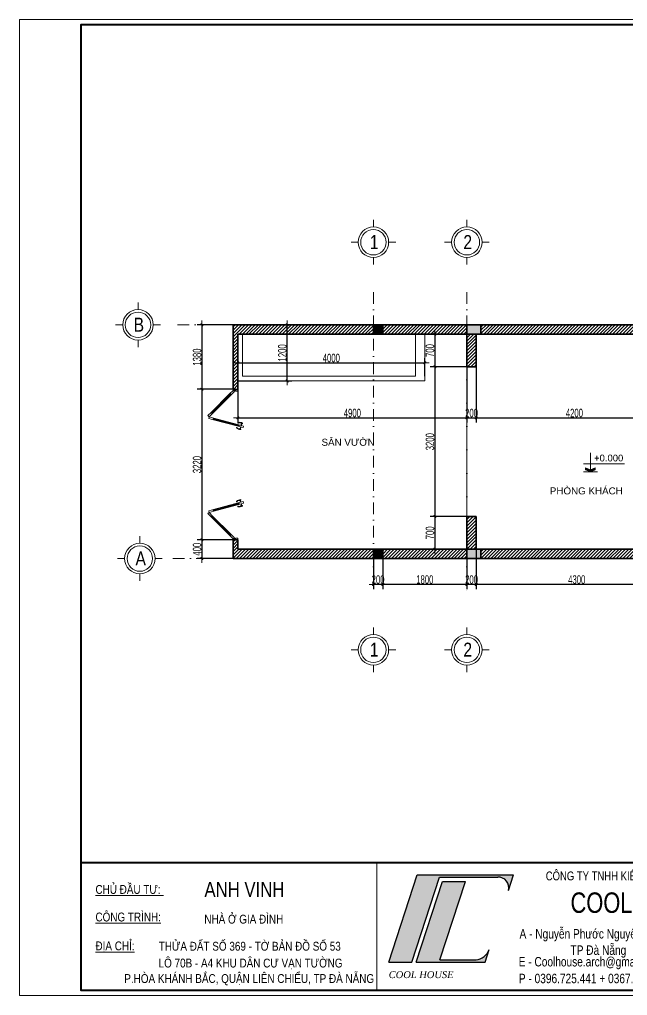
# Model space of a CAD drawing. Header units: inches. Extents: x 921646 to 2157952, y -92667 to 262089.
# Drawn here: x 1945408 to 1958414, y 108494 to 129371 of the extents above; entities that cross this region are included whole.
import ezdxf
from ezdxf.enums import TextEntityAlignment as Align

# ---------------------------------------------------------------- set-up
doc = ezdxf.new("R2010")
doc.units = ezdxf.units.IN
doc.header["$MEASUREMENT"] = 0
doc.linetypes.add('DASHDOT', pattern=[1, 0.5, -0.25, 0, -0.25])
doc.layers.get('0').update_dxf_attribs({"lineweight": 9})
doc.layers.get('DEFPOINTS').update_dxf_attribs({"lineweight": 9})
for name, color, linetype, lineweight in [('00 gach chiu lua', 30, 'Continuous', 13), ('01-WALL', 10, 'Continuous', 35), ('04-TRUC', 40, 'DASHDOT', 9), ('09-DIMOUT', 251, 'Continuous', 9), ('13-VATDUNG', 104, 'Continuous', 13), ('15 TEXT', 134, 'Continuous', 15), ('Cp Net Dam 0.25', 4, 'Continuous', 25), ('Cp Net Manh 0.15', 8, 'Continuous', 15), ('Cp Net Thep 0.40', 2, 'Continuous', 40), ('Cp Text 0.15', 3, 'Continuous', 15), ('HATCH', 244, 'Continuous', 0)]:
    doc.layers.add(name, color=color, linetype=linetype, lineweight=lineweight)
doc.layers.add('02-TEXT', color=7, linetype='Continuous')
doc.styles.add('ARIAL', font='arial.ttf')
doc.styles.add('C', font='VHARIAL.TTF')
doc.styles.add('IN', font='VHARIAL.TTF')
doc.styles.add('KICHTHUOC', font='VHELVCN.TTF', dxfattribs={"width": 0.8})
doc.styles.add('kt', font='VHELVCN.TTF')
doc.styles.add('Text', font='VKORIN.TTF')
doc.styles.add('VHELVEN', font='VHELVEN.TTF')
doc.styles.add('VNI-HELVE', font='VHELVEB.TTF', dxfattribs={"width": 0.8})
doc.dimstyles.new('Copy of 100', dxfattribs={"dimscale": 100, "dimtxt": 1.8, "dimasz": 0.003, "dimexe": 1, "dimexo": 0, "dimgap": 0.1, "dimtad": 1, "dimdec": 0, "dimdsep": 46, "dimtxsty": 'KICHTHUOC', "dimblk": '1A', "dimcen": 0.001, "dimdle": 1.5, "dimclrt": 3, "dimadec": 0, "dimazin": 0, "dimtfac": 1, "dimtdec": 0, "dimtix": 1, "dimtmove": 2, "dimatfit": 3, "dimldrblk": '1A', "dimfxl": 1, "dimtolj": 1, "dimtzin": 0, "dimarcsym": 0})

# ---------------------------------------------------------------- blocks, each defined once
blk = doc.blocks.new('DDDD')
at = {"layer": '09-DIMOUT'}
h = blk.add_hatch(color=256, dxfattribs=at)
h.dxf.hatch_style = 1
h.paths.add_polyline_path([(1648737.565746326, 63343.11408242446), (1649037.565746326, 63343.11408242446), (1649037.565746326, 63543.11408242447), (1648737.565746326, 63543.11408242447)])
at = {"layer": '01-WALL'}
blk.add_lwpolyline([(1648737.565746326, 63343.11408242446), (1649037.565746326, 63343.11408242446), (1649037.565746326, 63543.11408242447), (1648737.565746326, 63543.11408242447)], close=True, dxfattribs=at)
blk = doc.blocks.new('luoi')
at = {"layer": '09-DIMOUT'}
h = blk.add_hatch(color=256, dxfattribs=at)
h.dxf.hatch_style = 1
h.paths.add_polyline_path([(1733121.796972134, 129394.2698898753), (1733321.796972134, 129394.2698898753), (1733321.796972134, 129594.2698898753), (1733121.796972134, 129594.2698898753)])
h = blk.add_hatch(color=256, dxfattribs=at)
h.dxf.hatch_style = 1
h.paths.add_polyline_path([(1733121.796972134, 124594.2698898753), (1733321.796972134, 124594.2698898753), (1733321.796972134, 124794.2698898754), (1733121.796972134, 124794.2698898754)])
at = {"layer": '01-WALL'}
for points in [[(1733121.796972134, 129594.2698898753), (1733321.796972134, 129594.2698898753), (1733321.796972134, 129394.2698898753), (1733121.796972134, 129394.2698898753)], [(1733121.796972134, 124794.2698898754), (1733321.796972134, 124794.2698898754), (1733321.796972134, 124594.2698898753), (1733121.796972134, 124594.2698898753)]]:
    blk.add_lwpolyline(points, close=True, dxfattribs=at)
at = {"layer": '04-TRUC', "ltscale": 500}
for p, q in [((1733121.796972134, 130292.804575899), (1733121.796972134, 124070.8389788333)), ((1735121.796972134, 130292.8045758989), (1735121.796972134, 123840.4633106815)), ((1728931.056137772, 129594.2698898765), (1752564.317258802, 129594.2698898765)), ((1728830.44380979, 124594.2698898753), (1752564.317258803, 124594.2698898753))]:
    blk.add_line(p, q, dxfattribs=at)
at = {"layer": '09-DIMOUT', "xscale": -1, "rotation": 180}
for p in [(86384.23122580745, 192937.3839723), (86384.23122580745, 188137.3839723)]:
    blk.add_blockref('DDDD', p, dxfattribs=at)
blk = doc.blocks.new('tương t1')
at = {"layer": '09-DIMOUT'}
h = blk.add_hatch(dxfattribs=at)
h.set_pattern_fill('ANSI31', color=256, scale=400)
h.set_pattern_definition([(45, (-219856.5716613932, -74351.74277061842), (-35.35533905932737, 35.35533905932738), [])])
h.paths.add_polyline_path([(1733121.796972134, 124794.2698898653), (1730221.796972227, 124794.269889862), (1730221.796972227, 124994.269889862), (1730121.796972228, 124994.269889862), (1730121.796972227, 124594.2698898753), (1733121.796972134, 124594.2698898753)])
h.paths.add_polyline_path([(1735121.796972134, 124794.2698898675), (1733321.796972134, 124794.2698898655), (1733321.796972134, 124594.2698898753), (1735121.796972134, 124594.2698898753)])
h.paths.add_polyline_path([(1735321.796972134, 125494.2698898759), (1735121.796972134, 125494.2698898759), (1735121.796972134, 124794.2698898754), (1735321.796972134, 124794.2698898754)])
h.paths.add_polyline_path([(1739321.796972171, 124794.2698898723), (1735421.796972134, 124794.2698898679), (1735421.796972134, 124594.2698898753), (1739321.796972171, 124594.2698898753)])
h.paths.add_polyline_path([(1742921.796972169, 124794.2698898764), (1742921.796972135, 124894.2698898753), (1742821.796972134, 124894.2698898753), (1742821.796972134, 124794.2698898754), (1742741.796972134, 124794.2698898754), (1742741.796972134, 124894.2698898753), (1742201.796972134, 124894.2698898753), (1742201.796972134, 124794.2698898754), (1742121.796972134, 124794.2698898754), (1742121.796972134, 124894.2698898753), (1742021.796972133, 124894.2698898753), (1742021.796972133, 124794.2698898754), (1739621.796972171, 124794.2698898726), (1739621.796972171, 124594.2698898753), (1742921.796972169, 124594.2698898753)])
h.paths.add_polyline_path([(1746521.796972135, 124794.2698898754), (1743221.796972169, 124794.2698898754), (1743221.796972169, 124594.2698898753), (1746521.796972135, 124594.2698898753)])
h.paths.add_polyline_path([(1751321.796972135, 124744.2698898753), (1751271.796972135, 124744.2698898753), (1751271.796972135, 125194.2698898754), (1751421.796972134, 125194.2698898754), (1751421.796972135, 124794.2698898763), (1751621.796972135, 124794.2698898763), (1751621.796972135, 125607.0386684031), (1751421.796972135, 125607.0386684031), (1751421.796972135, 125294.2698898754), (1751171.796972135, 125294.2698898754), (1751171.796972135, 124744.2698898753), (1748471.796972135, 124744.2698898753), (1748471.796972135, 125294.2698898753), (1748371.796972135, 125294.2698898753), (1748371.796972135, 124794.2698898754), (1746821.796972135, 124794.2698898754), (1746821.796972135, 124594.2698898753), (1751321.796972135, 124594.2698898753)])
h.paths.add_polyline_path([(1751621.796972135, 125994.2698898754), (1751421.796972135, 125994.2698898754), (1751421.796972135, 125607.0386684031), (1751621.796972135, 125607.0386684031)])
h.paths.add_polyline_path([(1751421.796972135, 126194.2698898753), (1751121.796972135, 126194.2698898753), (1751121.796972135, 126094.2698898753), (1751421.796972135, 126094.2698898753)])
h.paths.add_polyline_path([(1751621.796972135, 126294.2698898765), (1751521.796972135, 126294.2698898764), (1751521.796972135, 126194.2698898754), (1751621.796972135, 126194.2698898754)])
h.paths.add_polyline_path([(1750521.796972135, 126194.2698898753), (1750121.796972135, 126194.2698898753), (1750121.796972135, 126294.2698898753), (1750021.796972135, 126294.2698898753), (1750021.796972135, 126194.2698898753), (1747821.796972135, 126194.2698898753), (1747821.796972135, 126094.2698898753), (1748371.796972135, 126094.2698898754), (1748371.796972135, 125994.2698898753), (1748471.796972135, 125994.2698898754), (1748471.796972135, 126094.2698898754), (1750521.796972135, 126094.2698898753)])
h.paths.add_polyline_path([(1746821.796972135, 129394.2698898764), (1746721.796972135, 129394.2698898764), (1746721.796972135, 126094.2698898753), (1746921.796972135, 126094.2698898754), (1746921.796972135, 126194.2698898754), (1746821.796972135, 126194.2698898753), (1746821.796972135, 126794.2698898753), (1746821.796972135, 126894.2698898754)])
h.paths.add_polyline_path([(1750121.796972135, 127494.2698898754), (1750021.796972135, 127494.2698898753), (1750021.796972135, 127194.2698898753), (1750121.796972135, 127194.2698898753)])
h.paths.add_polyline_path([(1750121.796972135, 129394.2698898764), (1751321.796972135, 129394.2698898765), (1751321.796972135, 129594.2698898765), (1746821.796972135, 129594.2698898765), (1746821.796972135, 129444.2698898764), (1750021.796972135, 129444.2698898764), (1750021.796972134, 128894.2698898753), (1750121.796972134, 128894.2698898754)])
h.paths.add_polyline_path([(1751621.796972135, 129394.2698898763), (1751521.796972135, 129394.2698898763), (1751521.796972135, 127194.2698898764), (1751621.796972135, 127194.2698898764)])
h.paths.add_polyline_path([(1746521.796972135, 129594.2698898765), (1743221.796972169, 129594.2698898765), (1743221.796972169, 129394.2698898765), (1746521.796972135, 129394.2698898764)])
h.paths.add_polyline_path([(1742921.796972169, 129594.2698898765), (1739621.796972171, 129594.2698898765), (1739621.796972171, 129394.2698898765), (1742921.796972169, 129394.2698898765)])
h.paths.add_polyline_path([(1739021.796972169, 129494.2698898776), (1739321.796972171, 129494.2698898776), (1739321.796972171, 129594.2698898765), (1735421.796972134, 129594.2698898765), (1735421.796972134, 129394.2698898765), (1738921.796972169, 129394.2698898765), (1738921.796972169, 129264.2698898764), (1739521.796972169, 129264.2698898764), (1739521.796972169, 129394.2698898776), (1739321.796972169, 129394.2698898776), (1739321.796972169, 129364.2698898765), (1739021.796972169, 129364.2698898765)])
h.paths.add_polyline_path([(1735121.796972134, 129594.2698898765), (1733321.796972134, 129594.2698898765), (1733321.796972134, 129394.2698898765), (1735121.796972134, 129394.2698898765)])
h.paths.add_polyline_path([(1735321.796972134, 129394.2698898765), (1735121.796972134, 129394.2698898765), (1735121.796972134, 128694.4570196686), (1735321.796972134, 128694.2698898759)])
h.paths.add_polyline_path([(1733121.796972134, 129594.2698898765), (1730121.796972227, 129594.2698898765), (1730121.796972227, 128213.8774187928), (1730221.796972227, 128213.6902890001), (1730221.796972227, 129394.2698898765), (1733121.796972134, 129394.2698898765)])
at = {"layer": '01-WALL'}
for p, q in [((1730121.796972227, 129594.2698898765), (1751621.796972135, 129594.2698898765)), ((1730121.796972227, 128213.8774187928), (1730121.796972227, 129594.2698898765)), ((1730221.796972227, 129394.2698898765), (1738921.796972169, 129394.2698898765)), ((1730221.796972227, 128213.6902890002), (1730221.796972227, 129394.2698898765)), ((1735121.796972134, 129394.2698898765), (1735121.796972134, 128694.2698898759)), ((1735321.796972134, 129394.2698898753), (1735321.796972134, 128694.2698898759)), ((1735321.796972134, 128694.2698898759), (1735121.796972134, 128694.2698898759)), ((1730221.796972227, 128213.6902890001), (1730121.796972227, 128213.8774187928)), ((1735121.796972134, 125494.2698898759), (1735121.796972134, 124794.2698898754)), ((1735321.796972134, 125494.2698898759), (1735121.796972134, 125494.2698898759)), ((1735321.796972134, 125494.2698898759), (1735321.796972134, 124794.2698898754)), ((1730121.796972227, 124594.2698898753), (1730121.796972228, 124994.3502182395)), ((1730221.796972227, 124994.269889862), (1730121.796972227, 124994.3502182395)), ((1730221.796972227, 124794.2698898754), (1730221.796972227, 124994.2698898619)), ((1730221.796972227, 124794.269889862), (1742021.796972133, 124794.2698898754)), ((1751621.796972135, 124594.2698898753), (1730121.796972227, 124594.2698898753))]:
    blk.add_line(p, q, dxfattribs=at)
at = {"layer": '09-DIMOUT'}
blk.add_line((1735321.796972134, 128694.2698898759), (1735121.796972134, 128694.4570196686), dxfattribs=at)
blk = doc.blocks.new('jajaj')
at = {"layer": '13-VATDUNG'}
for p, q in [((1736071.633876825, 149909.6716552582), (1735719.296331255, 149557.3341096796)), ((1736078.360637683, 149902.806840394), (1735726.092119115, 149550.5383218189)), ((1736087.490326338, 149893.8144280853), (1735735.084531425, 149541.4086331647)), ((1736094.286114198, 149887.0186402246), (1735741.880319285, 149534.612845304)), ((1736240.348948501, 149280.0184357617), (1735759.04691054, 149408.9829281543)), ((1736242.742086856, 149289.326920255), (1735761.534341536, 149418.2661470109)), ((1736246.152423006, 149301.6794220828), (1735764.75715471, 149430.6688954687)), ((1736248.639854002, 149310.9626409393), (1735767.244585705, 149439.952114325)), ((1736283.430999593, 149268.5288104758), (1736273.559342125, 149231.6872832529)), ((1736291.439297434, 149266.3829935364), (1736281.567639966, 149229.5414663139)), ((1736291.708892368, 149299.4223268898), (1736301.488602461, 149335.9207018388)), ((1736299.717190208, 149297.2765099506), (1736309.496900302, 149333.7748848994))]:
    blk.add_line(p, q, dxfattribs=at)
for points in [[(1736095.985061163, 149902.3091629114), (1736087.490326338, 149893.8144280853), (1736094.286114198, 149887.0186402246), (1736163.582578754, 149956.3151047823), (1736140.929952551, 149978.9677309852), (1736071.564849822, 149909.6026282548), (1736078.360637683, 149902.806840394), (1736086.924010681, 149911.3702133928)], [(1736186.742967573, 149965.9010643187), (1736231.839043474, 149965.9010643184), (1736231.839043474, 149998.5677309853), (1736140.92995255, 149998.5677309853), (1736140.929952551, 149978.9677309852), (1736186.742967573, 149978.9677309854)], [(1735741.880319285, 149534.612845304), (1735735.084531425, 149541.4086331647), (1735726.589796598, 149532.9138983386), (1735717.528746117, 149541.97494882), (1735726.092119115, 149550.5383218189), (1735719.296331255, 149557.3341096796), (1735649.931228526, 149487.9690069491), (1735672.583854729, 149465.3163807463)], [(1735767.244585705, 149439.952114325), (1735764.75715471, 149430.6688954687), (1735753.153131139, 149433.7781842135), (1735749.836556477, 149421.4005590707), (1735761.534341536, 149418.2661470109), (1735759.04691054, 149408.9829281543), (1735664.292418076, 149434.3723178906), (1735672.583854729, 149465.3163807463)], [(1736257.756446577, 149298.570133338), (1736246.152423006, 149301.6794220828), (1736248.639854002, 149310.9626409393), (1736343.300584979, 149285.5983745181), (1736335.009148326, 149254.6543116621), (1736240.254655861, 149280.0437013985), (1736242.742086856, 149289.326920255), (1736254.439871915, 149286.1925081954)]]:
    blk.add_lwpolyline(points, close=True, dxfattribs=at)
for points in [[(1736217.77727917, 149258.5166738582, -0.4688742666035933), (1736218.833561489, 149246.5845544846, 0.2082523865541172), (1736263.833546199, 149234.2933024173), (1736291.807792296, 149226.7976257664), (1736289.099117804, 149216.6887149455, -0.211763790124491), (1736205.89611353, 149249.8175907133, -0.7651428789192614)], [(1736246.646050572, 149350.3821768248, -0.4688742666035938), (1736239.765223564, 149340.5767994858, -0.7651428789192551), (1736233.825373865, 149354.0510092993, -0.2117637901244911), (1736322.445727122, 149341.1399551734), (1736319.737052632, 149331.0310443523), (1736291.762806535, 149338.5267210031, 0.208252386554109)]]:
    blk.add_lwpolyline(points, format="xyb", close=True, dxfattribs=at)
blk = doc.blocks.new('cao do')
at = {"layer": '15 TEXT'}
h = blk.add_hatch(color=256, dxfattribs=at)
h.dxf.hatch_style = 1
h.paths.add_polyline_path([(155.0488123993345, 47.1744000000035), (261.1912123991861, 89.63135999993627), (261.1912123991861, 42.45696000000551), (155.0488123993345, 7.27596e-11), (48.90641239948308, 42.45696000001072), (48.90641239948307, 89.6313599999415)])
for p, q in [((0, 181.4449592430174), (911.3167457881427, 181.4449592430174)), ((0, 0), (310.0976247983053, 0))]:
    blk.add_line(p, q, dxfattribs=at)
blk.add_lwpolyline([(155.048812399189, 423.6398799869638), (155.0488123993345, 47.17440000000351)], dxfattribs=at)
blk.add_lwpolyline([(155.0488123993345, 47.1744000000035), (261.1912123991861, 89.63135999993627), (261.1912123991861, 42.45696000000551), (155.0488123993345, 7.27596e-11), (48.90641239948308, 42.45696000001072), (48.90641239948307, 89.6313599999415)], close=True, dxfattribs=at)
at = {"layer": '15 TEXT', "color": 3, "style": 'ARIAL'}
blk.add_attdef('%%P0,000', text='', height=150, dxfattribs=at).set_placement((558.4898163990365, 306.6680831773265), align=Align.MIDDLE_CENTER)
blk = doc.blocks.new('A$C788F0ACE')
at = {"layer": 'Cp Net Manh 0.15', "linetype": 'Continuous'}
for p, q in [((0, 300.0000000000582), (0, 440.0000000023864)), ((-300, 0), (-440.0000000027939, 0)), ((300, 0), (440.0000000018626, 0)), ((0, -300), (0, -440.0000000023283))]:
    blk.add_line(p, q, dxfattribs=at)
for radius in [300, 250]:
    blk.add_circle((0, 0), radius, dxfattribs=at)
at = {"layer": 'Cp Text 0.15', "color": 7, "linetype": 'Continuous', "style": 'VHELVEN'}
blk.add_attdef('TRUC', text='', height=280.0000000046566, dxfattribs=at).set_placement((94.0908639702925, 0.9700787446345486), align=Align.MIDDLE_CENTER)
blk = doc.blocks.new('dim')
at = {"layer": 'Cp Text 0.15'}
ref = blk.add_blockref('A$C788F0ACE', (1952978.368633527, 205712.9039640159), dxfattribs=dict(at, xscale=1.086778053933425, yscale=1.086778053933425, zscale=1.086778053933425, rotation=180))
ref.add_attrib('TRUC', '1', dxfattribs={"layer": '0', "color": 3, "height": 300, "style": 'VNI-HELVE', "width": 0.8}).set_placement((1952996.168786611, 205716.2465824003), align=Align.MIDDLE_CENTER)
ref = blk.add_blockref('A$C788F0ACE', (1954978.368633527, 205712.903964016), dxfattribs=dict(at, xscale=1.086778053933425, yscale=1.086778053933425, zscale=1.086778053933425, rotation=180))
ref.add_attrib('TRUC', '2', dxfattribs={"layer": '0', "color": 3, "height": 300, "style": 'VNI-HELVE', "width": 0.8}).set_placement((1954996.168786611, 205716.2465824004), align=Align.MIDDLE_CENTER)
ref = blk.add_blockref('A$C788F0ACE', (1947942.526725259, 203946.0126604949), dxfattribs=dict(at, xscale=1.086778053933425, yscale=1.086778053933425, zscale=1.086778053933425, rotation=180))
ref.add_attrib('TRUC', 'B', dxfattribs={"layer": '0', "color": 3, "height": 300, "style": 'VNI-HELVE', "width": 0.8}).set_placement((1947960.326878343, 203949.3552788793), align=Align.MIDDLE_CENTER)
ref = blk.add_blockref('A$C788F0ACE', (1947982.526725259, 198946.0126604938), dxfattribs=dict(at, xscale=1.086778053933425, yscale=1.086778053933425, zscale=1.086778053933425, rotation=180))
ref.add_attrib('TRUC', 'A', dxfattribs={"layer": '0', "color": 3, "height": 300, "style": 'VNI-HELVE', "width": 0.8}).set_placement((1948000.326878343, 198949.3552788782), align=Align.MIDDLE_CENTER)
ref = blk.add_blockref('A$C788F0ACE', (1952978.368633527, 196993.7894221015), dxfattribs=dict(at, xscale=1.086778053933425, yscale=1.086778053933425, zscale=1.086778053933425, rotation=180))
ref.add_attrib('TRUC', '1', dxfattribs={"layer": '0', "color": 3, "height": 300, "style": 'VNI-HELVE', "width": 0.8}).set_placement((1952996.168786611, 196997.1320404859), align=Align.MIDDLE_CENTER)
ref = blk.add_blockref('A$C788F0ACE', (1954978.368633527, 196993.7894221016), dxfattribs=dict(at, xscale=1.086778053933425, yscale=1.086778053933425, zscale=1.086778053933425, rotation=180))
ref.add_attrib('TRUC', '2', dxfattribs={"layer": '0', "color": 3, "height": 300, "style": 'VNI-HELVE', "width": 0.8}).set_placement((1954996.168786611, 196997.132040486), align=Align.MIDDLE_CENTER)
blk = doc.blocks.new('KTHUOC')
blk.add_hatch(color=256).paths.add_polyline_path([(-70.7106781123323, -42.42640686487013), (42.42640687119425, 70.71067811865623, -1.000000312910242), (70.71067811865764, 42.42640687119568), (-42.4264068711944, -70.71067811865613, -1.000000315172818)])
for p, q in [((-14.14213562373398, 14.14213562372813), (14.14213562372786, -14.14213562373389)), ((-3.0589e-12, -200.0000000000028), (-3.0589e-12, 199.9999999999971)), ((-300.0000000000031, -2.8795e-12), (299.9999999999969, -2.8795e-12))]:
    blk.add_line(p, q)
for points in [[(42.42640687119132, 70.7106781186533), (-70.71067811865926, -42.42640687119708)], [(-42.42640687119147, -70.71067811865322), (70.71067811865915, 42.42640687119719)]]:
    blk.add_lwpolyline(points)
for centre, start, end in [((56.56854249492663, 56.56854249492384), 315.0000000000117, 134.9999999999996), ((-56.56854249492679, -56.56854249492372), 135.0000000000117, 315)]:
    blk.add_arc(centre, 20.00000000000002, start, end)
blk = doc.blocks.new('1A')
at = {"layer": '00 gach chiu lua'}
blk.add_blockref('KTHUOC', (3.638e-12, 3.638e-12), dxfattribs=at)
blk = doc.blocks.new('*D209')
at = {"layer": '09-DIMOUT', "color": 0, "lineweight": -2, "transparency": 16777216}
for p, q in [((1950078.36863362, 122049.9115977104), (1950078.36863362, 120751.3562204834)), ((1954978.368633527, 122049.9115977104), (1954978.368633527, 120751.3562204834)), ((1950078.66863362, 120851.3562204834), (1954978.068633527, 120851.3562204834))]:
    blk.add_line(p, q, dxfattribs=at)
at = {"layer": 'DEFPOINTS', "color": 0, "transparency": 16777216}
for p in [(1950078.36863362, 122049.9115977104), (1954978.368633527, 122049.9115977104), (1954978.368633527, 120851.3562204834)]:
    blk.add_point(p, dxfattribs=at)
at = {"layer": '09-DIMOUT', "color": 0, "lineweight": -2, "transparency": 16777216, "xscale": 0.3, "yscale": 0.3, "zscale": 0.3, "rotation": 180}
blk.add_blockref('1A', (1950078.36863362, 120851.3562204834), dxfattribs=at)
at = {"layer": '09-DIMOUT', "color": 0, "lineweight": -2, "transparency": 16777216, "xscale": 0.3, "yscale": 0.3, "zscale": 0.3}
blk.add_blockref('1A', (1954978.368633527, 120851.3562204834), dxfattribs=at)
at = {"layer": '09-DIMOUT', "color": 3, "transparency": 16777216, "insert": (1952528.368633574, 120953.2762204834), "char_height": 180, "attachment_point": 5, "style": 'KICHTHUOC'}
blk.add_mtext('\\A1;4900', dxfattribs=at)
blk = doc.blocks.new('*D210')
at = {"layer": '09-DIMOUT', "color": 0, "lineweight": -2, "transparency": 16777216}
for p, q in [((1954978.368633527, 122049.9115977104), (1954978.368633527, 120751.3562204834)), ((1955178.368633527, 121940.201398148), (1955178.368633527, 120751.3562204834)), ((1954978.068633527, 120851.3562204834), (1954977.768633527, 120851.3562204834)), ((1954978.368633527, 120851.3562204834), (1955178.368633527, 120851.3562204834)), ((1955178.668633528, 120851.3562204834), (1955178.968633527, 120851.3562204834))]:
    blk.add_line(p, q, dxfattribs=at)
at = {"layer": 'DEFPOINTS', "color": 0, "transparency": 16777216}
for p in [(1954978.368633527, 122049.9115977104), (1955178.368633527, 121940.201398148), (1955178.368633527, 120851.3562204834)]:
    blk.add_point(p, dxfattribs=at)
at = {"layer": '09-DIMOUT', "color": 0, "lineweight": -2, "transparency": 16777216, "xscale": 0.3, "yscale": 0.3, "zscale": 0.3}
blk.add_blockref('1A', (1954978.368633527, 120851.3562204834), dxfattribs=at)
at = {"layer": '09-DIMOUT', "color": 0, "lineweight": -2, "transparency": 16777216, "xscale": 0.3, "yscale": 0.3, "zscale": 0.3, "rotation": 180}
blk.add_blockref('1A', (1955178.368633527, 120851.3562204834), dxfattribs=at)
at = {"layer": '09-DIMOUT', "color": 3, "transparency": 16777216, "insert": (1955078.368633527, 120953.2762204834), "char_height": 180, "attachment_point": 5, "style": 'KICHTHUOC'}
blk.add_mtext('\\A1;200', dxfattribs=at)
blk = doc.blocks.new('*D211')
at = {"layer": '09-DIMOUT', "color": 0, "lineweight": -2, "transparency": 16777216}
for p, q in [((1955178.368633527, 121940.201398148), (1955178.368633527, 120751.3562204834)), ((1959378.368633561, 121940.2013981426), (1959378.368633561, 120751.3562204834)), ((1955178.668633528, 120851.3562204834), (1959378.068633561, 120851.3562204834))]:
    blk.add_line(p, q, dxfattribs=at)
at = {"layer": 'DEFPOINTS', "color": 0, "transparency": 16777216}
for p in [(1955178.368633527, 121940.201398148), (1959378.368633561, 121940.2013981426), (1959378.368633561, 120851.3562204834)]:
    blk.add_point(p, dxfattribs=at)
at = {"layer": '09-DIMOUT', "color": 0, "lineweight": -2, "transparency": 16777216, "xscale": 0.3, "yscale": 0.3, "zscale": 0.3, "rotation": 180}
blk.add_blockref('1A', (1955178.368633527, 120851.3562204834), dxfattribs=at)
at = {"layer": '09-DIMOUT', "color": 0, "lineweight": -2, "transparency": 16777216, "xscale": 0.3, "yscale": 0.3, "zscale": 0.3}
blk.add_blockref('1A', (1959378.368633561, 120851.3562204834), dxfattribs=at)
at = {"layer": '09-DIMOUT', "color": 3, "transparency": 16777216, "insert": (1957278.368633544, 120953.2762204834), "char_height": 180, "attachment_point": 5, "style": 'KICHTHUOC'}
blk.add_mtext('\\A1;4200', dxfattribs=at)
blk = doc.blocks.new('*D234')
at = {"layer": '09-DIMOUT', "color": 0, "lineweight": -2, "transparency": 16777216}
for p, q in [((1954978.368633527, 122640.2013981475), (1954190.639189927, 122640.2013981475)), ((1954290.639189927, 122639.9013981475), (1954290.639189927, 121940.6891405837)), ((1954977.713854914, 121940.3891405837), (1954190.639189927, 121940.3891405837))]:
    blk.add_line(p, q, dxfattribs=at)
at = {"layer": 'DEFPOINTS', "color": 0, "transparency": 16777216}
for p in [(1954978.368633527, 122640.2013981475), (1954290.639189927, 121940.3891405837), (1954977.713854914, 121940.3891405837)]:
    blk.add_point(p, dxfattribs=at)
at = {"layer": '09-DIMOUT', "color": 0, "lineweight": -2, "transparency": 16777216, "xscale": 0.3, "yscale": 0.3, "zscale": 0.3}
for p, rotation in [((1954290.639189927, 122640.2013981475), 90), ((1954290.639189927, 121940.3891405837), 270)]:
    blk.add_blockref('1A', p, dxfattribs=dict(at, rotation=rotation))
at = {"layer": '09-DIMOUT', "color": 3, "transparency": 16777216, "insert": (1954188.719189927, 122290.2952693659), "char_height": 180, "attachment_point": 5, "rotation": 90, "style": 'KICHTHUOC'}
blk.add_mtext('\\A1;700', dxfattribs=at)
blk = doc.blocks.new('*D235')
at = {"layer": '09-DIMOUT', "color": 0, "lineweight": -2, "transparency": 16777216}
for p, q in [((1954977.713854914, 121940.3891405837), (1954190.639189927, 121940.3891405837)), ((1954290.639189927, 121940.0891405837), (1954290.639189927, 118740.501398148)), ((1954978.368633527, 118740.201398148), (1954190.639189927, 118740.201398148))]:
    blk.add_line(p, q, dxfattribs=at)
at = {"layer": 'DEFPOINTS', "color": 0, "transparency": 16777216}
for p in [(1954977.713854914, 121940.3891405837), (1954290.639189927, 118740.201398148), (1954978.368633527, 118740.201398148)]:
    blk.add_point(p, dxfattribs=at)
at = {"layer": '09-DIMOUT', "color": 0, "lineweight": -2, "transparency": 16777216, "xscale": 0.3, "yscale": 0.3, "zscale": 0.3}
for p, rotation in [((1954290.639189927, 121940.3891405837), 90), ((1954290.639189927, 118740.201398148), 270)]:
    blk.add_blockref('1A', p, dxfattribs=dict(at, rotation=rotation))
at = {"layer": '09-DIMOUT', "color": 3, "transparency": 16777216, "insert": (1954188.719189927, 120340.2952693661), "char_height": 180, "attachment_point": 5, "rotation": 90, "style": 'KICHTHUOC'}
blk.add_mtext('\\A1;3200', dxfattribs=at)
blk = doc.blocks.new('*D236')
at = {"layer": '09-DIMOUT', "color": 0, "lineweight": -2, "transparency": 16777216}
for p, q in [((1954978.368633527, 118740.201398148), (1954190.639189927, 118740.201398148)), ((1954290.639189927, 118739.901398148), (1954290.639189927, 118040.5013981396)), ((1954978.368633527, 118040.2013981396), (1954190.639189927, 118040.2013981396))]:
    blk.add_line(p, q, dxfattribs=at)
at = {"layer": 'DEFPOINTS', "color": 0, "transparency": 16777216}
for p in [(1954978.368633527, 118740.201398148), (1954290.639189927, 118040.2013981396), (1954978.368633527, 118040.2013981396)]:
    blk.add_point(p, dxfattribs=at)
at = {"layer": '09-DIMOUT', "color": 0, "lineweight": -2, "transparency": 16777216, "xscale": 0.3, "yscale": 0.3, "zscale": 0.3}
for p, rotation in [((1954290.639189927, 118740.201398148), 90), ((1954290.639189927, 118040.2013981396), 270)]:
    blk.add_blockref('1A', p, dxfattribs=dict(at, rotation=rotation))
at = {"layer": '09-DIMOUT', "color": 3, "transparency": 16777216, "insert": (1954188.719189927, 118390.2013981441), "char_height": 180, "attachment_point": 5, "rotation": 90, "style": 'KICHTHUOC'}
blk.add_mtext('\\A1;700', dxfattribs=at)
blk = doc.blocks.new('*D251')
at = {"layer": '09-DIMOUT', "color": 0, "lineweight": -2, "transparency": 16777216}
for p, q in [((1955178.368633527, 118040.2013981475), (1955178.368633527, 117188.4716936023)), ((1959478.368633564, 117840.2013981474), (1959478.368633564, 117188.4716936023)), ((1959478.068633564, 117288.4716936023), (1955178.668633527, 117288.4716936023))]:
    blk.add_line(p, q, dxfattribs=at)
at = {"layer": 'DEFPOINTS', "color": 0, "transparency": 16777216}
for p in [(1955178.368633527, 118040.2013981475), (1959478.368633564, 117840.2013981474), (1955178.368633527, 117288.4716936023)]:
    blk.add_point(p, dxfattribs=at)
at = {"layer": '09-DIMOUT', "color": 0, "lineweight": -2, "transparency": 16777216, "xscale": 0.3, "yscale": 0.3, "zscale": 0.3, "rotation": 180}
blk.add_blockref('1A', (1955178.368633527, 117288.4716936023), dxfattribs=at)
at = {"layer": '09-DIMOUT', "color": 0, "lineweight": -2, "transparency": 16777216, "xscale": 0.3, "yscale": 0.3, "zscale": 0.3}
blk.add_blockref('1A', (1959478.368633564, 117288.4716936023), dxfattribs=at)
at = {"layer": '09-DIMOUT', "color": 3, "transparency": 16777216, "insert": (1957328.368633546, 117390.3916936023), "char_height": 180, "attachment_point": 5, "style": 'KICHTHUOC'}
blk.add_mtext('\\A1;4300', dxfattribs=at)
blk = doc.blocks.new('*D252')
at = {"layer": '09-DIMOUT', "color": 0, "lineweight": -2, "transparency": 16777216}
for p, q in [((1954978.368633527, 118040.2013981475), (1954978.368633527, 117188.4716936023)), ((1955178.368633527, 118040.2013981475), (1955178.368633527, 117188.4716936023)), ((1954978.068633527, 117288.4716936023), (1954977.768633527, 117288.4716936023)), ((1955178.368633527, 117288.4716936023), (1954978.368633527, 117288.4716936023)), ((1955178.668633527, 117288.4716936023), (1955178.968633527, 117288.4716936023))]:
    blk.add_line(p, q, dxfattribs=at)
at = {"layer": 'DEFPOINTS', "color": 0, "transparency": 16777216}
for p in [(1954978.368633527, 118040.2013981475), (1955178.368633527, 118040.2013981475), (1954978.368633527, 117288.4716936023)]:
    blk.add_point(p, dxfattribs=at)
at = {"layer": '09-DIMOUT', "color": 0, "lineweight": -2, "transparency": 16777216, "xscale": 0.3, "yscale": 0.3, "zscale": 0.3}
blk.add_blockref('1A', (1954978.368633527, 117288.4716936023), dxfattribs=at)
at = {"layer": '09-DIMOUT', "color": 0, "lineweight": -2, "transparency": 16777216, "xscale": 0.3, "yscale": 0.3, "zscale": 0.3, "rotation": 180}
blk.add_blockref('1A', (1955178.368633527, 117288.4716936023), dxfattribs=at)
at = {"layer": '09-DIMOUT', "color": 3, "transparency": 16777216, "insert": (1955078.368633527, 117390.3916936023), "char_height": 180, "attachment_point": 5, "style": 'KICHTHUOC'}
blk.add_mtext('\\A1;200', dxfattribs=at)
blk = doc.blocks.new('*D253')
at = {"layer": '09-DIMOUT', "color": 0, "lineweight": -2, "transparency": 16777216}
for p, q in [((1954978.368633527, 118040.2013981475), (1954978.368633527, 117188.4716936023)), ((1953178.368633528, 117840.2013981474), (1953178.368633528, 117188.4716936023)), ((1954978.068633527, 117288.4716936023), (1953178.668633528, 117288.4716936023))]:
    blk.add_line(p, q, dxfattribs=at)
at = {"layer": 'DEFPOINTS', "color": 0, "transparency": 16777216}
for p in [(1954978.368633527, 118040.2013981475), (1953178.368633528, 117840.2013981474), (1953178.368633528, 117288.4716936023)]:
    blk.add_point(p, dxfattribs=at)
at = {"layer": '09-DIMOUT', "color": 0, "lineweight": -2, "transparency": 16777216, "xscale": 0.3, "yscale": 0.3, "zscale": 0.3, "rotation": 180}
blk.add_blockref('1A', (1953178.368633528, 117288.4716936023), dxfattribs=at)
at = {"layer": '09-DIMOUT', "color": 0, "lineweight": -2, "transparency": 16777216, "xscale": 0.3, "yscale": 0.3, "zscale": 0.3}
blk.add_blockref('1A', (1954978.368633527, 117288.4716936023), dxfattribs=at)
at = {"layer": '09-DIMOUT', "color": 3, "transparency": 16777216, "insert": (1954078.368633527, 117390.3916936023), "char_height": 180, "attachment_point": 5, "style": 'KICHTHUOC'}
blk.add_mtext('\\A1;1800', dxfattribs=at)
blk = doc.blocks.new('*D254')
at = {"layer": '09-DIMOUT', "color": 0, "lineweight": -2, "transparency": 16777216}
for p, q in [((1952978.368633527, 117840.2013981474), (1952978.368633527, 117188.4716936023)), ((1953178.368633528, 117840.2013981474), (1953178.368633528, 117188.4716936023)), ((1952978.068633527, 117288.4716936023), (1952977.768633527, 117288.4716936023)), ((1953178.368633528, 117288.4716936023), (1952978.368633527, 117288.4716936023)), ((1953178.668633528, 117288.4716936023), (1953178.968633528, 117288.4716936023))]:
    blk.add_line(p, q, dxfattribs=at)
at = {"layer": 'DEFPOINTS', "color": 0, "transparency": 16777216}
for p in [(1952978.368633527, 117840.2013981474), (1953178.368633528, 117840.2013981474), (1952978.368633527, 117288.4716936023)]:
    blk.add_point(p, dxfattribs=at)
at = {"layer": '09-DIMOUT', "color": 0, "lineweight": -2, "transparency": 16777216, "xscale": 0.3, "yscale": 0.3, "zscale": 0.3}
blk.add_blockref('1A', (1952978.368633527, 117288.4716936023), dxfattribs=at)
at = {"layer": '09-DIMOUT', "color": 0, "lineweight": -2, "transparency": 16777216, "xscale": 0.3, "yscale": 0.3, "zscale": 0.3, "rotation": 180}
blk.add_blockref('1A', (1953178.368633528, 117288.4716936023), dxfattribs=at)
at = {"layer": '09-DIMOUT', "color": 3, "transparency": 16777216, "insert": (1953078.368633527, 117390.3916936023), "char_height": 180, "attachment_point": 5, "style": 'KICHTHUOC'}
blk.add_mtext('\\A1;200', dxfattribs=at)
blk = doc.blocks.new('Khung Ht dep')
at = {"layer": 'HATCH'}
h = blk.add_hatch(color=256, dxfattribs=at)
h.dxf.hatch_style = 1
h.paths.add_polyline_path([(9412.16641371022, 2368.547838170867), (9878.379250898724, 2368.547838170867), (10440.36884031025, 4097.746574817225), (11626.00768027524, 4097.746574817225, -0.5089840274268919), (11841.83237579907, 3821.229853683849), (11946.11029963754, 4142.085003962129), (9988.56599259237, 4142.085003962129)])
h.paths.add_polyline_path([(9971.621818338988, 2368.547838170867), (11369.71072075702, 2368.547838170867), (11453.03013516124, 2624.915267107805, -0.2626384298813271), (11185.76875607413, 2412.886267315655), (10452.2446450002, 2412.886267315655), (10971.004265995, 4009.069716527331), (10504.79142880416, 4009.069716527331)], flags=17)
blk.add_line((9172.586375665385, 4391.667746693245), (9172.586375665385, 1791.667746693565))
at = {"layer": 'Cp Net Dam 0.25'}
for p, q in [((9412.16641371022, 2368.547838169558), (9988.56599259237, 4142.085003960353)), ((9878.379250898724, 2368.547838169558), (10440.36884031025, 4097.746574815915)), ((9971.621818338988, 2368.547838169558), (10504.79142880416, 4009.069716526574)), ((9988.565992590738, 4142.085003960353), (11946.11029963754, 4142.085003960353)), ((10440.36884031025, 4097.746574815915), (11626.00767870294, 4097.746574815915)), ((10452.2446450002, 2412.886267314665), (10971.004265995, 4009.069716526574)), ((10504.79142880416, 4009.069716526574), (10971.004265995, 4009.069716526574)), ((11841.83237626101, 3821.229855105456), (11946.11029963754, 4142.085003960353)), ((11369.71072075702, 2368.547838169558), (11453.03013515961, 2624.915267101489)), ((10452.2446450002, 2412.886267314665), (11185.7687561952, 2412.886267314665)), ((9412.16641371022, 2368.547838169558), (9878.379250898724, 2368.547838169558)), ((9971.621818338988, 2368.547838169558), (11369.71072075702, 2368.547838169558))]:
    blk.add_line(p, q, dxfattribs=at)
for centre, radius, start, end in [((11633.2877009015, 3880.94344749974), 216.9253205929694, 344.0217412899964, 91.92320967648286), ((11131.49523906479, 2755.752978129342), 347.1357026200438, 278.9949080396938, 337.8578032008598)]:
    blk.add_arc(centre, radius, start, end, dxfattribs=at)
at = {"layer": 'Cp Net Thep 0.40', "color": 106}
blk.add_line((3162.398055380676, 4391.667746693245), (30380.39805538137, 4391.667746693245), dxfattribs=at)
at = {"layer": 'Cp Net Thep 0.40', "color": 106, "flags": 128}
blk.add_lwpolyline([(30380.39805538137, 21414.66774669322), (30380.39805538137, 1791.667746693099), (3162.398055380676, 1791.667746693099), (3162.398055380676, 21414.66774669322)], close=True, dxfattribs=at)
at = {"layer": 'DEFPOINTS', "ltscale": 100}
blk.add_lwpolyline([(30430.39805538347, 1691.667746693157), (30430.39805538347, 21514.6677466931), (1912.398055381607, 21514.6677466931), (1912.398055381607, 1691.667746693157)], close=True, dxfattribs=at)
at = {"layer": 'Cp Net Manh 0.15', "insert": (9412.16641370859, 2185.077340423072), "char_height": 140.7225534379809, "width": 1957.544307099105, "attachment_point": 1, "rotation": 359.9995850537109, "style": 'kt'}
blk.add_mtext('\\pxqd;{\\fTimes New Roman|b0|i1|c0|p18;COOL HOUSE}', dxfattribs=at)
at = {"layer": 'Cp Text 0.15', "color": 8, "style": 'Text', "width": 0.8000000016960145}
for s, height, p in [('COÂNG TY TNHH KIEÁN TRUÙC - XAÂY DÖÏNG', 180.2301306865658, (12601.67360411281, 4029.712530756078)), ('COOL HOUSE', 415.2670869254227, (13104.49665480642, 3369.476016157336)), ('A - Nguyeãn Phöôùc Nguyeân, P.An Kheâ, Q.Thanh Kheâ', 192.2532809839921, (12069.23977355216, 2848.562616348936)), ('TP Ñaø Naüng', 192.2532809839921, (13105.20430194423, 2516.029923117399)), ('E - Coolhouse.arch@gmail.com', 192.2532809839921, (12052.07624637871, 2281.507736674452)), ('P - 0396.725.441 + 0367.240.113', 192.2532809839921, (12055.03091814765, 1941.122602992167))]:
    blk.add_text(s, height=height, dxfattribs=at).set_placement(p)
at = {"layer": 'Cp Text 0.15', "color": 7, "ltscale": 100, "style": 'IN', "width": 0.8}
for s, height, p in [('%%uchñ ®Çu t\xad: ', 179.9999999999863, (3455.360423584469, 3755.908921240101)), ('ANH VINH', 304.199999999977, (5668.784383758437, 3693.631351007353, -32415.85055049046)), ('%%Uc«ng tr×nh:', 179.9999999999863, (3455.360423584469, 3195.522590048961)), ('nhµ ë gia ®×nh', 179.9999999999863, (5666.825631782878, 3151.706470299716, -32415.85055049046)), ('%%U®Þa chØ:', 179.9999999999863, (3455.360423584469, 2608.766632562009)), ('thöa ®Êt sè 369 - tê b¶n ®å sè 53', 179.9999999999863, (4740.576260142028, 2601.752019974287, -32415.85055049046)), ('l« 70b - a4 khu d©n c\xad v¹n t\xadêng ', 179.9999999999863, (4737.977723331656, 2260.327781527507, -32415.85055049046)), ('p.hßa kh¸nh b¾c, quËn liªn chiÓu, tp ®µ n½ng', 179.9999999999863, (4041.417644482804, 1945.794924783055, -32415.85055049046))]:
    blk.add_text(s, height=height, dxfattribs=at).set_placement(p)
blk = doc.blocks.new('*D418')
at = {"layer": '09-DIMOUT', "color": 0, "lineweight": -2, "transparency": 16777216}
for p, q in [((1949978.36863362, 122840.2013981485), (1951232.512537936, 122840.2013981485)), ((1951132.512537936, 121640.5013981486), (1951132.512537936, 122839.9013981485)), ((1950078.368633621, 121640.2013981485), (1951232.512537936, 121640.2013981485))]:
    blk.add_line(p, q, dxfattribs=at)
at = {"layer": 'DEFPOINTS', "color": 0, "transparency": 16777216}
for p in [(1949978.36863362, 122840.2013981485), (1951132.512537936, 122840.2013981485), (1950078.368633621, 121640.2013981485)]:
    blk.add_point(p, dxfattribs=at)
at = {"layer": '09-DIMOUT', "color": 0, "lineweight": -2, "transparency": 16777216, "xscale": 0.3, "yscale": 0.3, "zscale": 0.3}
for p, rotation in [((1951132.512537936, 122840.2013981485), 90), ((1951132.512537936, 121640.2013981485), 270)]:
    blk.add_blockref('1A', p, dxfattribs=dict(at, rotation=rotation))
at = {"layer": '09-DIMOUT', "color": 3, "transparency": 16777216, "insert": (1951030.592537936, 122240.2013981489), "char_height": 180, "attachment_point": 5, "rotation": 90, "style": 'KICHTHUOC'}
blk.add_mtext('\\A1;1200', dxfattribs=at)
blk = doc.blocks.new('*D419')
at = {"layer": '09-DIMOUT', "color": 0, "lineweight": -2, "transparency": 16777216}
for p, q in [((1950078.36863362, 121640.2013981485), (1950078.36863362, 122127.9466096569)), ((1950078.66863362, 122027.9466096569), (1954078.068633527, 122027.9466096569)), ((1954078.368633527, 121740.2013981486), (1954078.368633527, 122127.9466096569))]:
    blk.add_line(p, q, dxfattribs=at)
at = {"layer": 'DEFPOINTS', "color": 0, "transparency": 16777216}
for p in [(1954078.368633527, 122027.9466096569), (1954078.368633527, 121740.2013981486), (1950078.36863362, 121640.2013981485)]:
    blk.add_point(p, dxfattribs=at)
at = {"layer": '09-DIMOUT', "color": 0, "lineweight": -2, "transparency": 16777216, "xscale": 0.3, "yscale": 0.3, "zscale": 0.3, "rotation": 180}
blk.add_blockref('1A', (1950078.36863362, 122027.9466096569), dxfattribs=at)
at = {"layer": '09-DIMOUT', "color": 0, "lineweight": -2, "transparency": 16777216, "xscale": 0.3, "yscale": 0.3, "zscale": 0.3}
blk.add_blockref('1A', (1954078.368633527, 122027.9466096569), dxfattribs=at)
at = {"layer": '09-DIMOUT', "color": 3, "transparency": 16777216, "insert": (1952078.368633574, 122129.8666096569), "char_height": 180, "attachment_point": 5, "style": 'KICHTHUOC'}
blk.add_mtext('\\A1;4000', dxfattribs=at)
blk = doc.blocks.new('*D486')
at = {"layer": '09-DIMOUT', "color": 0, "lineweight": -2, "transparency": 16777216}
for p, q in [((1949978.36863362, 122840.2013981485), (1949208.906063214, 122840.2013981485)), ((1949308.906063214, 122839.9013981485), (1949308.906063214, 121460.8412896123)), ((1949978.591820427, 121460.5412896123), (1949208.906063214, 121460.5412896123))]:
    blk.add_line(p, q, dxfattribs=at)
at = {"layer": 'DEFPOINTS', "color": 0, "transparency": 16777216}
for p in [(1949978.36863362, 122840.2013981485), (1949308.906063214, 121460.5412896123), (1949978.591820427, 121460.5412896123)]:
    blk.add_point(p, dxfattribs=at)
at = {"layer": '09-DIMOUT', "color": 0, "lineweight": -2, "transparency": 16777216, "xscale": 0.3, "yscale": 0.3, "zscale": 0.3}
for p, rotation in [((1949308.906063214, 122840.2013981485), 90), ((1949308.906063214, 121460.5412896123), 270)]:
    blk.add_blockref('1A', p, dxfattribs=dict(at, rotation=rotation))
at = {"layer": '09-DIMOUT', "color": 3, "transparency": 16777216, "insert": (1949206.986063214, 122150.3713438808), "char_height": 180, "attachment_point": 5, "rotation": 90, "style": 'KICHTHUOC'}
blk.add_mtext('\\A1;1380', dxfattribs=at)
blk = doc.blocks.new('*D487')
at = {"layer": '09-DIMOUT', "color": 0, "lineweight": -2, "transparency": 16777216}
for p, q in [((1949896.474142088, 121460.5412896123), (1949208.906063214, 121460.5412896123)), ((1949308.906063214, 121460.2412896123), (1949308.906063214, 118240.5013981341)), ((1949978.368633604, 118240.2013981341), (1949208.906063214, 118240.2013981341))]:
    blk.add_line(p, q, dxfattribs=at)
at = {"layer": 'DEFPOINTS', "color": 0, "transparency": 16777216}
for p in [(1949896.474142088, 121460.5412896123), (1949308.906063214, 118240.2013981341), (1949978.368633604, 118240.2013981341)]:
    blk.add_point(p, dxfattribs=at)
at = {"layer": '09-DIMOUT', "color": 0, "lineweight": -2, "transparency": 16777216, "xscale": 0.3, "yscale": 0.3, "zscale": 0.3}
for p, rotation in [((1949308.906063214, 121460.5412896123), 90), ((1949308.906063214, 118240.2013981341), 270)]:
    blk.add_blockref('1A', p, dxfattribs=dict(at, rotation=rotation))
at = {"layer": '09-DIMOUT', "color": 3, "transparency": 16777216, "insert": (1949206.986063214, 119850.3713438735), "char_height": 180, "attachment_point": 5, "rotation": 90, "style": 'KICHTHUOC'}
blk.add_mtext('\\A1;3220', dxfattribs=at)
blk = doc.blocks.new('*D488')
at = {"layer": '09-DIMOUT', "color": 0, "lineweight": -2, "transparency": 16777216}
for p, q in [((1949978.368633621, 118240.2013981341), (1949208.906063214, 118240.2013981341)), ((1949308.906063214, 118239.9013981341), (1949308.906063214, 117840.5013981475)), ((1949978.36863362, 117840.2013981474), (1949208.906063214, 117840.2013981474))]:
    blk.add_line(p, q, dxfattribs=at)
at = {"layer": 'DEFPOINTS', "color": 0, "transparency": 16777216}
for p in [(1949978.368633621, 118240.2013981341), (1949308.906063214, 117840.2013981474), (1949978.36863362, 117840.2013981474)]:
    blk.add_point(p, dxfattribs=at)
at = {"layer": '09-DIMOUT', "color": 0, "lineweight": -2, "transparency": 16777216, "xscale": 0.3, "yscale": 0.3, "zscale": 0.3}
for p, rotation in [((1949308.906063214, 118240.2013981341), 90), ((1949308.906063214, 117840.2013981474), 270)]:
    blk.add_blockref('1A', p, dxfattribs=dict(at, rotation=rotation))
at = {"layer": '09-DIMOUT', "color": 3, "transparency": 16777216, "insert": (1949206.986063214, 118040.2013981411), "char_height": 180, "attachment_point": 5, "rotation": 90, "style": 'KICHTHUOC'}
blk.add_mtext('\\A1;400', dxfattribs=at)

msp = doc.modelspace()

# ---------------------------------------------------------------- linework, layer by layer
at = {"layer": '09-DIMOUT'}
for p, q in [((1950178.368633621, 121740.2013981486), (1950178.36863362, 122640.2013981486)), ((1953878.368633527, 121740.2013981486), (1953878.368633527, 122640.2013981486)), ((1954078.368633527, 121640.2013981485), (1954078.368633527, 122640.2013981486)), ((1954978.368633527, 118740.201398148), (1954978.368633527, 121940.201398148)), ((1950178.368633621, 121740.2013981486), (1953878.368633527, 121740.2013981486)), ((1950078.368633621, 121640.2013981485), (1954078.368633527, 121640.2013981485))]:
    msp.add_line(p, q, dxfattribs=at)

# ---------------------------------------------------------------- block references
for name, p in [('dim', (0, -81105.81126234632)), ('luoi', (219856.5716613932, -6754.068491727899)), ('tương t1', (219856.5716613932, -6754.068491727899))]:
    msp.add_blockref(name, p, dxfattribs=at)
at = {"layer": '13-VATDUNG', "xscale": 1.1, "yscale": 1.1, "zscale": 1.1}
msp.add_blockref('jajaj', (40223.56887262108, -43538.88321447154), dxfattribs=at)
at = {"layer": '13-VATDUNG', "xscale": -1.1, "yscale": 1.1, "zscale": 1.1, "rotation": 180}
msp.add_blockref('jajaj', (40223.3456857987, 283238.6259022182), dxfattribs=at)
at = {"layer": '15 TEXT', "xscale": 0.9671879849873873, "yscale": 0.9671879849873873, "zscale": 0.9671879849873873}
msp.add_blockref('cao do', (1957471.468474036, 119694.1298424824), dxfattribs=at).add_auto_attribs({'%%P0,000': '+0.000'})
at = {"layer": 'Cp Net Manh 0.15', "xscale": 1.05319564237593, "yscale": 1.05319564237593, "zscale": 1.05319564237593}
msp.add_blockref('Khung Ht dep', (1943393.421609639, 106712.2771332818), dxfattribs=at)

# ---------------------------------------------------------------- texts
at = {"layer": '02-TEXT', "style": 'C'}
for s, p in [('S¢N V¦êN', (1952437.439951393, 120253.1460828721)), ('PHßNG KH¸CH', (1957532.617471693, 119212.7683961721))]:
    msp.add_text(s, height=150, dxfattribs=at).set_placement(p, align=Align.CENTER)

# ---------------------------------------------------------------- dimensions: what is measured, and where the dimension line sits
at = {"layer": '09-DIMOUT'}
for base, p1, p2, picture, middle in [((1949308.906063214, 121460.5412896123), (1949978.36863362, 122840.2013981485), (1949978.591820427, 121460.5412896123), '*D486', (1949206.986063214, 122150.3713438808)), ((1951132.512537936, 122840.2013981485), (1950078.368633621, 121640.2013981485), (1949978.36863362, 122840.2013981485), '*D418', (1951030.592537936, 122240.2013981489)), ((1954290.639189927, 121940.3891405837), (1954978.368633527, 122640.2013981475), (1954977.713854914, 121940.3891405837), '*D234', (1954188.719189927, 122290.2952693659)), ((1954290.639189927, 118740.201398148), (1954977.713854914, 121940.3891405837), (1954978.368633527, 118740.201398148), '*D235', (1954188.719189927, 120340.2952693661)), ((1949308.906063214, 118240.2013981341), (1949896.474142088, 121460.5412896123), (1949978.368633604, 118240.2013981341), '*D487', (1949206.986063214, 119850.3713438735)), ((1954290.639189927, 118040.2013981396), (1954978.368633527, 118740.201398148), (1954978.368633527, 118040.2013981396), '*D236', (1954188.719189927, 118390.2013981441)), ((1949308.906063214, 117840.2013981474), (1949978.368633621, 118240.2013981341), (1949978.36863362, 117840.2013981474), '*D488', (1949206.986063214, 118040.2013981411))]:
    dim = msp.add_linear_dim(base=base, p1=p1, p2=p2, angle=90, dimstyle='Copy of 100', dxfattribs=at)
    dim.commit()
    dim.dimension.update_dxf_attribs({"geometry": picture, "text_midpoint": middle})
for base, p1, p2, picture, middle in [((1954078.368633527, 122027.9466096569), (1950078.36863362, 121640.2013981485), (1954078.368633527, 121740.2013981486), '*D419', (1952078.368633574, 122129.8666096569)), ((1954978.368633527, 120851.3562204834), (1950078.36863362, 122049.9115977104), (1954978.368633527, 122049.9115977104), '*D209', (1952528.368633574, 120953.2762204834)), ((1955178.368633527, 120851.3562204834), (1954978.368633527, 122049.9115977104), (1955178.368633527, 121940.201398148), '*D210', (1955078.368633527, 120953.2762204834)), ((1959378.368633561, 120851.3562204834), (1955178.368633527, 121940.201398148), (1959378.368633561, 121940.2013981426), '*D211', (1957278.368633544, 120953.2762204834)), ((1953178.368633528, 117288.4716936023), (1954978.368633527, 118040.2013981475), (1953178.368633528, 117840.2013981474), '*D253', (1954078.368633527, 117390.3916936023)), ((1954978.368633527, 117288.4716936023), (1955178.368633527, 118040.2013981475), (1954978.368633527, 118040.2013981475), '*D252', (1955078.368633527, 117390.3916936023)), ((1955178.368633527, 117288.4716936023), (1959478.368633564, 117840.2013981474), (1955178.368633527, 118040.2013981475), '*D251', (1957328.368633546, 117390.3916936023)), ((1952978.368633527, 117288.4716936023), (1953178.368633528, 117840.2013981474), (1952978.368633527, 117840.2013981474), '*D254', (1953078.368633527, 117390.3916936023))]:
    dim = msp.add_linear_dim(base=base, p1=p1, p2=p2, dimstyle='Copy of 100', dxfattribs=at)
    dim.commit()
    dim.dimension.update_dxf_attribs({"geometry": picture, "text_midpoint": middle})

doc.saveas('drawing.dxf')
